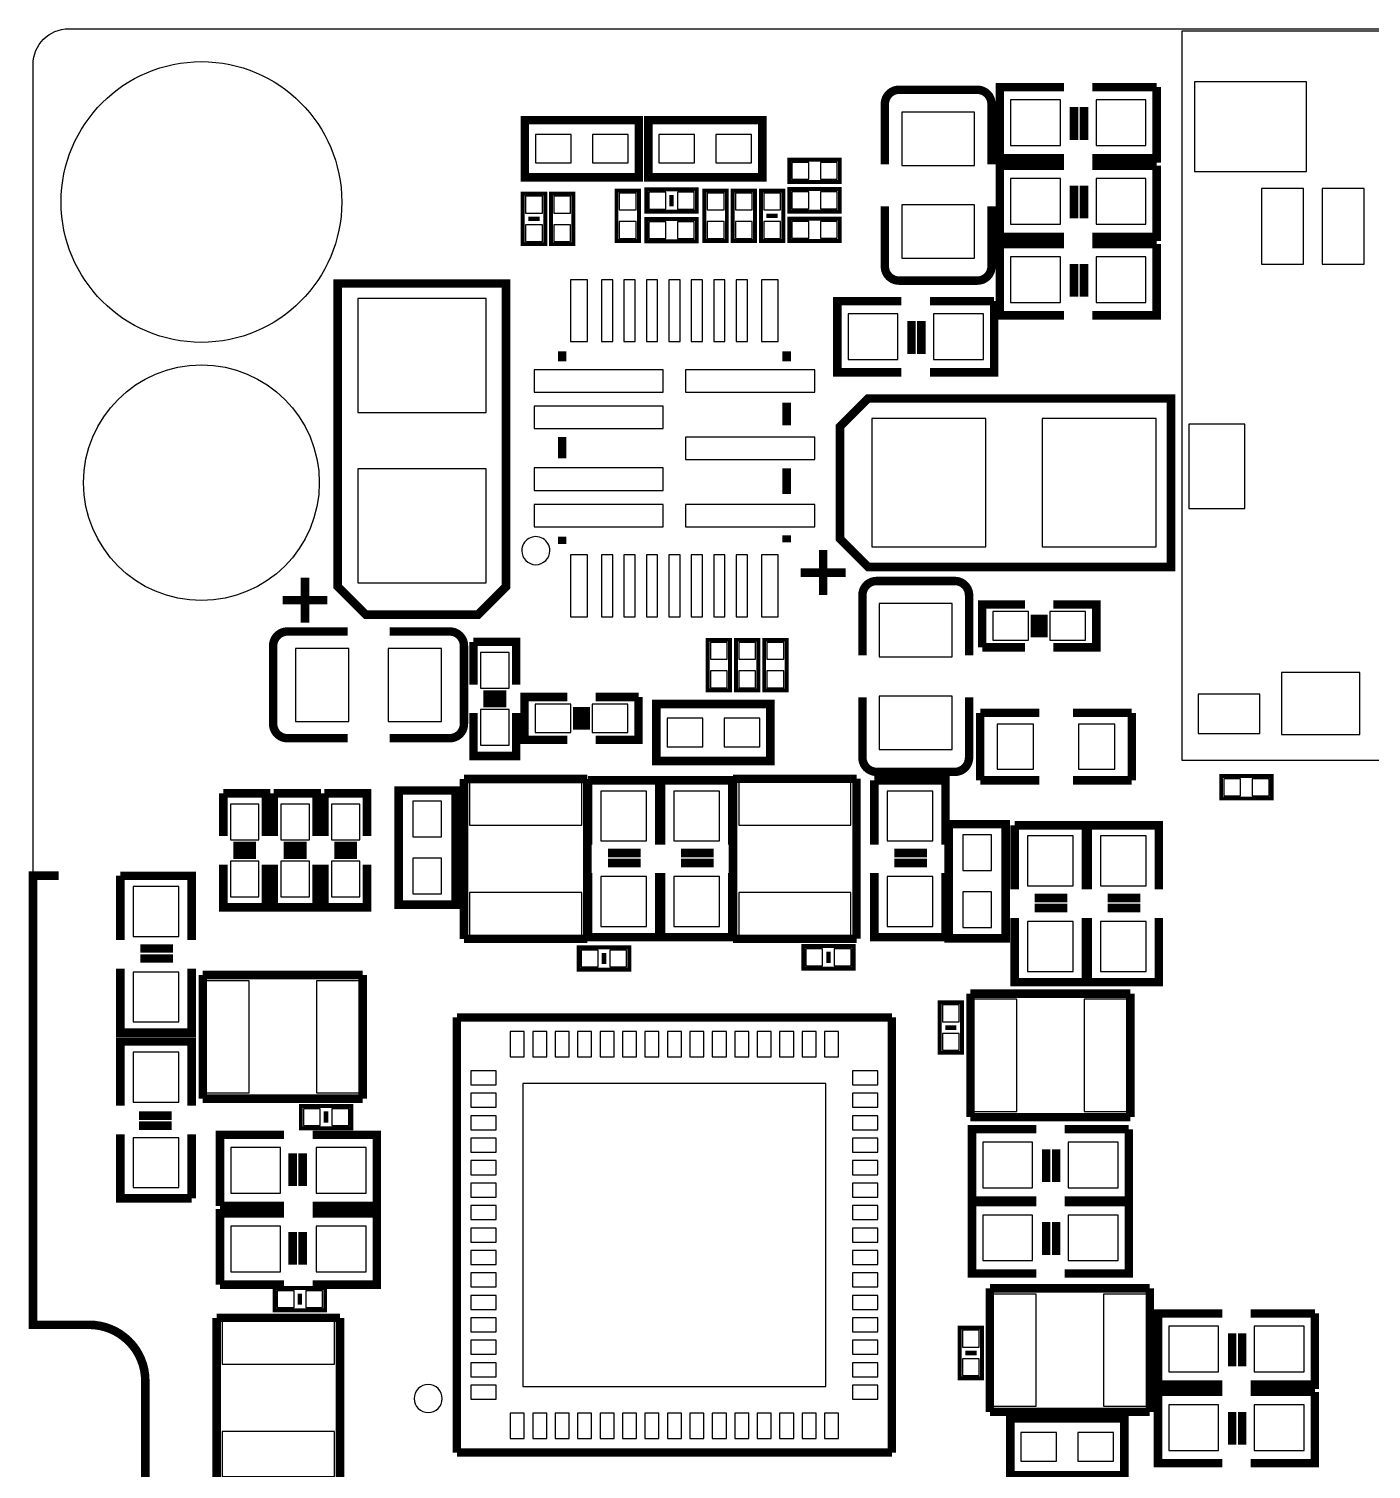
# Model space of a CAD drawing. Extents: x -61 to 349, y -42 to 245.
# Drawn here: x -0.08 to 23.84, y 19.43 to 45.09 of the extents above; entities that cross this region are included whole.
import ezdxf

# ---------------------------------------------------------------- set-up
doc = ezdxf.new("R2010")
doc.units = 0
for name, color, linetype in [('BOARD_GEOMETRY_OUTLINE', 3, 'CONTINUOUS'), ('PACKAGE_GEOMETRY_SILKSCREEN_B', 4, 'CONTINUOUS'), ('PIN_B', 5, 'CONTINUOUS')]:
    doc.layers.add(name, color=color, linetype=linetype)

msp = doc.modelspace()

# ---------------------------------------------------------------- linework, layer by layer
at = {"layer": 'BOARD_GEOMETRY_OUTLINE'}
msp.add_lwpolyline([(68.961, 0), (39.099998, 0), (38.800024, 0.299974), (38.800024, 3.499866, 0.41419), (38.300152, 3.999992, 0.41434), (37.800026, 3.499866), (37.800026, 0.299974), (37.500052, 0), (0.635, 0, -0.414228), (0, 0.635), (0, 17.999964), (0.999998, 17.999964, 0.414225), (1.999996, 18.999962), (1.999996, 20.999958, 0.414215), (0.999998, 21.999956), (0, 21.999956), (0, 43.815), (0, 44.45, -0.414204), (0.635, 45.085), (68.961, 45.085, -0.41233)], format="xyb", dxfattribs=at)
at = {"layer": 'PACKAGE_GEOMETRY_SILKSCREEN_B'}
for points in [[(20.478242, 45.049186), (32.977836, 45.049186)], [(20.478242, 32.048958), (20.478242, 45.049186)], [(32.977836, 32.048958), (20.478242, 32.048958)]]:
    msp.add_lwpolyline(points, dxfattribs=at)
for points, const_width in [([(15.432024, 43.99915, 0.41419), (15.178024, 43.74515)], 0.150114), ([(17.077944, 43.74515, 0.414255), (16.823944, 43.99915)], 0.150114), ([(15.178024, 40.853106, 0.414172), (15.432024, 40.599106)], 0.150114), ([(16.823944, 40.599106, 0.414237), (17.077944, 40.853106)], 0.150114), ([(15.031974, 35.249104, 0.414187), (14.777974, 34.995104)], 0.150114), ([(16.677894, 34.995104, 0.414329), (16.423894, 35.249104)], 0.150114), ([(4.532122, 34.349182, 0.414241), (4.278122, 34.095182)], 0.150114), ([(7.677912, 34.095182, 0.414255), (7.423912, 34.349182)], 0.150114), ([(4.278122, 32.703008, 0.414172), (4.532122, 32.449008)], 0.150114), ([(7.423912, 32.449008, 0.414186), (7.677912, 32.703008)], 0.150114), ([(14.777974, 32.10306, 0.414098), (15.031974, 31.84906)], 0.150114), ([(16.423894, 31.84906, 0.41424), (16.677894, 32.10306)], 0.150114), ([(69.600064, 7.124954), (69.600064, 0.999998), (68.600066, 0), (38.800024, 0), (38.800024, 3.499866, 0.999844), (37.800026, 3.499866), (37.800026, 0), (0.999998, 0), (0, 0.999998), (0, 17.999964), (0.999998, 17.999964, 0.414195), (1.999996, 18.999962), (1.999996, 20.999958, 0.414206), (0.999998, 21.999956), (0, 21.999956), (0, 29.99994), (0.4572, 29.99994)], 0.1524)]:
    msp.add_lwpolyline(points, format="xyb", dxfattribs=dict(at, const_width=const_width))
for points, const_width in [([(16.823944, 43.99915), (15.432024, 43.99915)], 0.150114), ([(18.369026, 44.04614), (17.226026, 44.04614), (17.226026, 42.77614), (18.369026, 42.77614)], 0.1524), ([(20.020026, 44.04614), (18.877026, 44.04614)], 0.1524), ([(18.877026, 42.77614), (20.020026, 42.77614), (20.020026, 44.04614)], 0.1524), ([(15.178024, 43.74515), (15.178024, 42.668952)], 0.150114), ([(17.077944, 43.74515), (17.077944, 42.668952)], 0.150114), ([(18.546826, 43.69054), (18.546826, 43.10634)], 0.1524), ([(18.724626, 43.69054), (18.724626, 43.10634)], 0.1524), ([(10.793984, 43.457114), (8.761984, 43.457114), (8.761984, 42.441114), (10.793984, 42.441114), (10.793984, 43.457114)], 0.1524), ([(10.962132, 42.441114), (12.994132, 42.441114), (12.994132, 43.457114), (10.962132, 43.457114), (10.962132, 42.441114)], 0.1524), ([(13.475462, 42.755566), (13.475462, 42.355516), (14.375638, 42.355516), (14.375638, 42.755566), (13.475462, 42.755566)], 0.070104), ([(18.369026, 42.64914), (17.226026, 42.64914), (17.226026, 41.37914), (18.369026, 41.37914)], 0.1524), ([(20.020026, 42.64914), (18.877026, 42.64914)], 0.1524), ([(18.877026, 41.37914), (20.020026, 41.37914), (20.020026, 42.64914)], 0.1524), ([(18.546826, 42.29354), (18.546826, 41.70934)], 0.1524), ([(18.724626, 42.29354), (18.724626, 41.70934)], 0.1524), ([(8.725408, 41.249092), (9.125458, 41.249092), (9.125458, 42.149268), (8.725408, 42.149268), (8.725408, 41.249092)], 0.070104), ([(9.628886, 42.149268), (9.228836, 42.149268), (9.228836, 41.249092), (9.628886, 41.249092), (9.628886, 42.149268)], 0.070104), ([(10.79627, 42.203624), (10.39622, 42.203624), (10.39622, 41.303702), (10.79627, 41.303702), (10.79627, 42.203624)], 0.070104), ([(11.827256, 41.825418), (11.827256, 42.225468), (10.927334, 42.225468), (10.927334, 41.825418), (11.827256, 41.825418)], 0.070104), ([(11.377422, 42.125392), (11.377422, 41.92524)], 0.08001), ([(12.36218, 42.203624), (11.96213, 42.203624), (11.96213, 41.303702), (12.36218, 41.303702), (12.36218, 42.203624)], 0.070104), ([(12.865354, 42.203624), (12.465304, 42.203624), (12.465304, 41.303702), (12.865354, 41.303702), (12.865354, 42.203624)], 0.070104), ([(12.968478, 41.303702), (13.368528, 41.303702), (13.368528, 42.203624), (12.968478, 42.203624), (12.968478, 41.303702)], 0.070104), ([(14.375638, 41.82999), (14.375638, 42.23004), (13.475462, 42.23004), (13.475462, 41.82999), (14.375638, 41.82999)], 0.070104), ([(15.178024, 40.853106), (15.178024, 41.924478)], 0.150114), ([(17.077944, 40.853106), (17.077944, 41.924478)], 0.150114), ([(9.025636, 41.69918), (8.825484, 41.69918)], 0.08001), ([(11.827256, 41.29913), (11.827256, 41.69918), (10.927334, 41.69918), (10.927334, 41.29913), (11.827256, 41.29913)], 0.070104), ([(13.268452, 41.75379), (13.0683, 41.75379)], 0.08001), ([(13.475462, 41.703752), (13.475462, 41.303702), (14.375638, 41.303702), (14.375638, 41.703752), (13.475462, 41.703752)], 0.070104), ([(18.369026, 41.25214), (17.226026, 41.25214), (17.226026, 39.98214), (18.369026, 39.98214)], 0.1524), ([(20.020026, 41.25214), (18.877026, 41.25214)], 0.1524), ([(18.877026, 39.98214), (20.020026, 39.98214), (20.020026, 41.25214)], 0.1524), ([(18.546826, 40.89654), (18.546826, 40.31234)], 0.1524), ([(18.724626, 40.89654), (18.724626, 40.31234)], 0.1524), ([(8.427974, 35.949128), (8.427974, 40.549068), (5.42798, 40.549068), (5.42798, 35.149028), (5.928106, 34.649156), (7.928102, 34.649156), (8.427974, 35.149028), (8.427974, 35.949128)], 0.1524), ([(15.432024, 40.599106), (16.823944, 40.599106)], 0.150114), ([(15.473934, 40.234108), (14.330934, 40.234108), (14.330934, 38.964108), (15.473934, 38.964108)], 0.1524), ([(17.124934, 40.234108), (15.981934, 40.234108)], 0.1524), ([(15.981934, 38.964108), (17.124934, 38.964108), (17.124934, 40.234108)], 0.1524), ([(15.651734, 39.878508), (15.651734, 39.294308)], 0.1524), ([(15.829534, 39.878508), (15.829534, 39.294308)], 0.1524), ([(9.427972, 39.162228), (9.427972, 39.340028)], 0.1524), ([(13.427964, 39.340028), (13.427964, 39.162228)], 0.1524), ([(13.427964, 38.425628), (13.427964, 38.019228)], 0.1524), ([(15.67815, 35.49904), (20.27809, 35.49904), (20.27809, 38.499034), (14.87805, 38.499034), (14.377924, 37.999162), (14.377924, 35.999166), (14.87805, 35.49904), (15.67815, 35.49904)], 0.1524), ([(9.427972, 37.435028), (9.427972, 37.816028)], 0.1524), ([(13.427964, 37.257228), (13.427964, 36.800028)], 0.1524), ([(9.427972, 35.911028), (9.427972, 36.038028)], 0.1524), ([(13.427964, 36.063428), (13.427964, 35.936428)], 0.1524), ([(14.07795, 34.999168), (14.07795, 35.799268)], 0.1524), ([(13.678154, 35.399218), (14.478, 35.399218)], 0.1524), ([(4.84505, 34.507932), (4.84505, 35.308032)], 0.1524), ([(16.423894, 35.249104), (15.031974, 35.249104)], 0.150114), ([(5.2451, 34.907982), (4.445, 34.907982)], 0.1524), ([(14.777974, 34.995104), (14.777974, 33.923732)], 0.150114), ([(16.677894, 34.995104), (16.677894, 33.923732)], 0.150114), ([(17.674082, 34.830004), (16.912082, 34.830004), (16.912082, 34.068004)], 0.1524), ([(18.182082, 34.068004), (18.944082, 34.068004), (18.944082, 34.830004), (18.182082, 34.830004)], 0.1524), ([(17.851882, 34.245804), (17.851882, 34.652204)], 0.1524), ([(18.004282, 34.245804), (18.004282, 34.652204)], 0.1524), ([(4.532122, 34.349182), (5.60832, 34.349182)], 0.150114), ([(7.423912, 34.349182), (6.35254, 34.349182)], 0.150114), ([(4.278122, 34.095182), (4.278122, 32.703008)], 0.150114), ([(7.677912, 32.703008), (7.677912, 34.095182)], 0.150114), ([(7.847076, 34.165032), (7.847076, 33.403032)], 0.1524), ([(8.609076, 33.403032), (8.609076, 34.165032), (7.847076, 34.165032)], 0.1524), ([(12.420092, 34.201608), (12.020296, 34.201608), (12.020296, 33.301686), (12.420092, 33.301686), (12.420092, 34.201608)], 0.070104), ([(12.923774, 34.201608), (12.523724, 34.201608), (12.523724, 33.301686), (12.923774, 33.301686), (12.923774, 34.201608)], 0.070104), ([(13.427202, 34.201608), (13.027152, 34.201608), (13.027152, 33.301686), (13.427202, 33.301686), (13.427202, 34.201608)], 0.070104), ([(16.912082, 34.068004), (17.674082, 34.068004)], 0.1524), ([(8.024876, 33.225232), (8.431276, 33.225232)], 0.1524), ([(8.024876, 33.072832), (8.431276, 33.072832)], 0.1524), ([(9.518142, 33.18256), (8.756142, 33.18256), (8.756142, 32.42056), (9.518142, 32.42056)], 0.1524), ([(10.788142, 33.18256), (10.026142, 33.18256)], 0.1524), ([(10.026142, 32.42056), (10.788142, 32.42056), (10.788142, 33.18256)], 0.1524), ([(13.138658, 33.05937), (11.106658, 33.05937), (11.106658, 32.04337), (13.138658, 32.04337), (13.138658, 33.05937)], 0.1524), ([(14.777974, 32.10306), (14.777974, 33.179258)], 0.150114), ([(16.677894, 32.10306), (16.677894, 33.179258)], 0.150114), ([(7.847076, 32.895032), (7.847076, 32.133032), (8.609076, 32.133032), (8.609076, 32.895032)], 0.1524), ([(9.695942, 33.00476), (9.695942, 32.59836)], 0.1524), ([(9.848342, 33.00476), (9.848342, 32.59836)], 0.1524), ([(16.878046, 31.6992), (16.878046, 32.899096)], 0.150114), ([(16.878046, 32.899096), (17.928082, 32.899096)], 0.150114), ([(19.578066, 32.899096), (18.52803, 32.899096)], 0.150114), ([(19.578066, 31.6992), (19.578066, 32.899096)], 0.150114), ([(4.532122, 32.449008), (5.60832, 32.449008)], 0.150114), ([(7.423912, 32.449008), (6.35254, 32.449008)], 0.150114), ([(15.031974, 31.84906), (16.423894, 31.84906)], 0.150114), ([(6.513322, 31.516828), (6.513322, 29.484828), (7.529322, 29.484828), (7.529322, 31.516828), (6.513322, 31.516828)], 0.1524), ([(7.678166, 31.724092), (9.877806, 31.724092)], 0.1524), ([(7.678166, 28.874212), (7.678166, 31.724092)], 0.1524), ([(9.877806, 31.724092), (9.877806, 28.874212)], 0.1524), ([(9.887204, 31.69793), (9.887204, 30.55493)], 0.1524), ([(11.157204, 30.55493), (11.157204, 31.69793), (9.887204, 31.69793)], 0.1524), ([(11.187684, 31.69793), (11.187684, 30.55493)], 0.1524), ([(12.457684, 30.55493), (12.457684, 31.69793), (11.187684, 31.69793)], 0.1524), ([(12.473178, 31.725616), (14.672818, 31.725616)], 0.1524), ([(12.473178, 28.87599), (12.473178, 31.725616)], 0.1524), ([(14.672818, 31.725616), (14.672818, 28.87599)], 0.1524), ([(14.98854, 31.69793), (14.98854, 30.55493)], 0.1524), ([(16.25854, 30.55493), (16.25854, 31.69793), (14.98854, 31.69793)], 0.1524), ([(17.928082, 31.6992), (16.878046, 31.6992)], 0.150114), ([(18.52803, 31.6992), (19.578066, 31.6992)], 0.150114), ([(21.170138, 31.774892), (21.170138, 31.374842), (22.07006, 31.374842), (22.07006, 31.774892), (21.170138, 31.774892)], 0.070104), ([(3.38963, 31.46679), (3.38963, 30.70479)], 0.1524), ([(4.15163, 30.70479), (4.15163, 31.46679), (3.38963, 31.46679)], 0.1524), ([(4.289806, 31.46679), (4.289806, 30.70479)], 0.1524), ([(5.051806, 30.70479), (5.051806, 31.46679), (4.289806, 31.46679)], 0.1524), ([(5.189982, 31.46679), (5.189982, 30.70479)], 0.1524), ([(5.951982, 30.70479), (5.951982, 31.46679), (5.189982, 31.46679)], 0.1524), ([(17.331944, 28.884626), (17.331944, 30.916626), (16.315944, 30.916626), (16.315944, 28.884626), (17.331944, 28.884626)], 0.1524), ([(17.48917, 30.897576), (17.48917, 29.754576)], 0.1524), ([(18.75917, 29.754576), (18.75917, 30.897576), (17.48917, 30.897576)], 0.1524), ([(18.78965, 30.897576), (18.78965, 29.754576)], 0.1524), ([(20.05965, 29.754576), (20.05965, 30.897576), (18.78965, 30.897576)], 0.1524), ([(3.56743, 30.52699), (3.97383, 30.52699)], 0.1524), ([(4.467606, 30.52699), (4.874006, 30.52699)], 0.1524), ([(5.367782, 30.52699), (5.774182, 30.52699)], 0.1524), ([(3.56743, 30.37459), (3.97383, 30.37459)], 0.1524), ([(4.467606, 30.37459), (4.874006, 30.37459)], 0.1524), ([(5.367782, 30.37459), (5.774182, 30.37459)], 0.1524), ([(10.242804, 30.40253), (10.827004, 30.40253)], 0.1524), ([(10.242804, 30.22473), (10.827004, 30.22473)], 0.1524), ([(11.543284, 30.40253), (12.127484, 30.40253)], 0.1524), ([(11.543284, 30.22473), (12.127484, 30.22473)], 0.1524), ([(15.34414, 30.40253), (15.92834, 30.40253)], 0.1524), ([(15.34414, 30.22473), (15.92834, 30.22473)], 0.1524), ([(1.554988, 29.9974), (1.554988, 28.8544)], 0.1524), ([(2.824988, 28.8544), (2.824988, 29.9974), (1.554988, 29.9974)], 0.1524), ([(3.38963, 30.19679), (3.38963, 29.43479), (4.15163, 29.43479), (4.15163, 30.19679)], 0.1524), ([(4.289806, 30.19679), (4.289806, 29.43479), (5.051806, 29.43479), (5.051806, 30.19679)], 0.1524), ([(5.189982, 30.19679), (5.189982, 29.43479), (5.951982, 29.43479), (5.951982, 30.19679)], 0.1524), ([(9.887204, 30.04693), (9.887204, 28.90393), (11.157204, 28.90393), (11.157204, 30.04693)], 0.1524), ([(11.187684, 30.04693), (11.187684, 28.90393), (12.457684, 28.90393), (12.457684, 30.04693)], 0.1524), ([(14.98854, 30.04693), (14.98854, 28.90393), (16.25854, 28.90393), (16.25854, 30.04693)], 0.1524), ([(17.84477, 29.602176), (18.42897, 29.602176)], 0.1524), ([(19.14525, 29.602176), (19.72945, 29.602176)], 0.1524), ([(17.48917, 29.246576), (17.48917, 28.103576), (18.75917, 28.103576), (18.75917, 29.246576)], 0.1524), ([(17.84477, 29.424376), (18.42897, 29.424376)], 0.1524), ([(18.78965, 29.246576), (18.78965, 28.103576), (20.05965, 28.103576), (20.05965, 29.246576)], 0.1524), ([(19.14525, 29.424376), (19.72945, 29.424376)], 0.1524), ([(1.910588, 28.702), (2.494788, 28.702)], 0.1524), ([(9.877806, 28.874212), (7.678166, 28.874212)], 0.1524), ([(10.62228, 28.325064), (10.62228, 28.72486), (9.722104, 28.72486), (9.722104, 28.325064), (10.62228, 28.325064)], 0.070104), ([(14.672818, 28.87599), (12.473178, 28.87599)], 0.1524), ([(14.623288, 28.345384), (14.623288, 28.74518), (13.723366, 28.74518), (13.723366, 28.345384), (14.623288, 28.345384)], 0.070104), ([(1.910588, 28.5242), (2.494788, 28.5242)], 0.1524), ([(10.172192, 28.625038), (10.172192, 28.424886)], 0.08001), ([(14.1732, 28.645358), (14.1732, 28.445206)], 0.08001), ([(1.554988, 28.3464), (1.554988, 27.2034), (2.824988, 27.2034), (2.824988, 28.3464)], 0.1524), ([(3.024886, 26.02992), (3.024886, 28.22956)], 0.1524), ([(3.024886, 28.22956), (5.874766, 28.22956)], 0.1524), ([(5.874766, 28.22956), (5.874766, 26.02992)], 0.1524), ([(16.70304, 25.699212), (16.70304, 27.898852)], 0.1524), ([(16.70304, 27.898852), (19.55292, 27.898852)], 0.1524), ([(19.55292, 27.898852), (19.55292, 25.699212)], 0.1524), ([(16.152622, 26.844244), (16.552672, 26.844244), (16.552672, 27.744166), (16.152622, 27.744166), (16.152622, 26.844244)], 0.070104), ([(7.552944, 27.474164), (7.552944, 19.724116)], 0.150114), ([(15.302992, 27.474164), (7.552944, 27.474164)], 0.150114), ([(15.302992, 19.724116), (15.302992, 27.474164)], 0.150114), ([(16.45285, 27.294078), (16.252444, 27.294078)], 0.08001), ([(2.824988, 25.903682), (2.824988, 27.046682), (1.554988, 27.046682), (1.554988, 25.903682)], 0.1524), ([(5.874766, 26.02992), (3.024886, 26.02992)], 0.1524), ([(4.770882, 25.899618), (4.770882, 25.499568), (5.671058, 25.499568), (5.671058, 25.899618), (4.770882, 25.899618)], 0.070104), ([(2.469388, 25.725882), (1.885188, 25.725882)], 0.1524), ([(5.22097, 25.599644), (5.22097, 25.799796)], 0.08001), ([(19.55292, 25.699212), (16.70304, 25.699212)], 0.1524), ([(1.554988, 25.395682), (1.554988, 24.252682), (2.824988, 24.252682)], 0.1524), ([(2.469388, 25.548082), (1.885188, 25.548082)], 0.1524), ([(2.824988, 24.252682), (2.824988, 25.395682)], 0.1524), ([(4.473956, 25.384252), (3.330956, 25.384252), (3.330956, 24.114252)], 0.1524), ([(4.981956, 24.114252), (6.124956, 24.114252), (6.124956, 25.384252), (4.981956, 25.384252)], 0.1524), ([(17.87398, 25.484074), (16.73098, 25.484074), (16.73098, 24.214074), (17.87398, 24.214074)], 0.1524), ([(19.52498, 25.484074), (18.38198, 25.484074)], 0.1524), ([(18.38198, 24.214074), (19.52498, 24.214074), (19.52498, 25.484074)], 0.1524), ([(18.05178, 25.128474), (18.05178, 24.544274)], 0.1524), ([(18.22958, 25.128474), (18.22958, 24.544274)], 0.1524), ([(4.626356, 24.469852), (4.626356, 25.054052)], 0.1524), ([(4.804156, 24.469852), (4.804156, 25.054052)], 0.1524), ([(3.330956, 24.114252), (4.473956, 24.114252)], 0.1524), ([(17.87398, 24.184102), (16.73098, 24.184102), (16.73098, 22.914102), (17.87398, 22.914102)], 0.1524), ([(19.52498, 24.184102), (18.38198, 24.184102)], 0.1524), ([(18.38198, 22.914102), (19.52498, 22.914102), (19.52498, 24.184102)], 0.1524), ([(4.473956, 23.984458), (3.330956, 23.984458), (3.330956, 22.714458)], 0.1524), ([(4.981956, 22.714458), (6.124956, 22.714458), (6.124956, 23.984458), (4.981956, 23.984458)], 0.1524), ([(18.05178, 23.828502), (18.05178, 23.244302)], 0.1524), ([(18.22958, 23.828502), (18.22958, 23.244302)], 0.1524), ([(4.626356, 23.070058), (4.626356, 23.654258)], 0.1524), ([(4.804156, 23.070058), (4.804156, 23.654258)], 0.1524), ([(3.330956, 22.714458), (4.473956, 22.714458)], 0.1524), ([(5.204714, 22.256242), (5.204714, 22.656038), (4.304538, 22.656038), (4.304538, 22.256242), (5.204714, 22.256242)], 0.070104), ([(4.754626, 22.556216), (4.754626, 22.356064)], 0.08001), ([(17.049242, 20.448778), (17.049242, 22.648418)], 0.1524), ([(17.049242, 22.648418), (19.899122, 22.648418)], 0.1524), ([(19.899122, 22.648418), (19.899122, 20.448778)], 0.1524), ([(3.271012, 19.27352), (3.271012, 22.1234)], 0.1524), ([(3.271012, 22.1234), (5.470652, 22.1234)], 0.1524), ([(5.470652, 22.1234), (5.470652, 19.27352)], 0.1524), ([(21.188426, 22.20214), (20.045426, 22.20214), (20.045426, 20.93214), (21.188426, 20.93214)], 0.1524), ([(22.839426, 22.20214), (21.696426, 22.20214)], 0.1524), ([(21.696426, 20.93214), (22.839426, 20.93214), (22.839426, 22.20214)], 0.1524), ([(16.911066, 21.948648), (16.51127, 21.948648), (16.51127, 21.048472), (16.911066, 21.048472), (16.911066, 21.948648)], 0.070104), ([(21.366226, 21.84654), (21.366226, 21.26234)], 0.1524), ([(21.544026, 21.84654), (21.544026, 21.26234)], 0.1524), ([(16.611092, 21.49856), (16.811244, 21.49856)], 0.08001), ([(21.188426, 20.80514), (20.045426, 20.80514), (20.045426, 19.53514), (21.188426, 19.53514)], 0.1524), ([(22.839426, 20.80514), (21.696426, 20.80514)], 0.1524), ([(21.696426, 19.53514), (22.839426, 19.53514), (22.839426, 20.80514)], 0.1524), ([(21.366226, 20.44954), (21.366226, 19.86534)], 0.1524), ([(21.544026, 20.44954), (21.544026, 19.86534)], 0.1524), ([(19.899122, 20.448778), (17.049242, 20.448778)], 0.1524), ([(17.412462, 19.318224), (19.444462, 19.318224), (19.444462, 20.334224), (17.412462, 20.334224), (17.412462, 19.318224)], 0.1524), ([(7.552944, 19.724116), (15.302992, 19.724116)], 0.150114)]:
    msp.add_lwpolyline(points, dxfattribs=dict(at, const_width=const_width))
for points in [[(9.208262, 35.789108, 1), (8.708074, 35.788948, 1)], [(7.290562, 20.686522, 1), (6.790374, 20.686758, 1)]]:
    msp.add_lwpolyline(points, format="xyb", close=True, dxfattribs=at)
at = {"layer": 'PIN_B'}
for points in [[(20.693126, 44.141771), (20.693126, 42.541825), (22.693122, 42.541825), (22.693122, 44.141771)], [(18.305526, 43.00474), (18.305526, 43.81754), (17.416526, 43.81754), (17.416526, 43.00474)], [(19.829526, 43.00474), (19.829526, 43.81754), (18.940526, 43.81754), (18.940526, 43.00474)], [(15.477998, 42.64914), (16.77797, 42.64914), (16.77797, 43.5991), (15.477998, 43.5991)], [(9.587484, 42.695114), (9.587484, 43.203114), (8.952484, 43.203114), (8.952484, 42.695114)], [(10.603484, 42.695114), (10.603484, 43.203114), (9.968484, 43.203114), (9.968484, 42.695114)], [(11.152632, 43.203114), (11.152632, 42.695114), (11.787632, 42.695114), (11.787632, 43.203114)], [(12.168632, 43.203114), (12.168632, 42.695114), (12.803632, 42.695114), (12.803632, 43.203114)], [(13.521563, 42.705401), (13.521563, 42.405427), (13.821537, 42.405427), (13.821537, 42.705401)], [(14.029563, 42.705401), (14.029563, 42.405427), (14.329537, 42.405427), (14.329537, 42.705401)], [(18.305526, 41.60774), (18.305526, 42.42054), (17.416526, 42.42054), (17.416526, 41.60774)], [(19.829526, 41.60774), (19.829526, 42.42054), (18.940526, 42.42054), (18.940526, 41.60774)], [(8.775573, 41.803193), (9.075547, 41.803193), (9.075547, 42.103167), (8.775573, 42.103167)], [(9.578721, 42.103167), (9.278747, 42.103167), (9.278747, 41.803193), (9.578721, 41.803193)], [(10.746105, 42.157777), (10.446131, 42.157777), (10.446131, 41.857803), (10.746105, 41.857803)], [(11.273536, 41.875202), (11.273536, 42.175176), (10.973562, 42.175176), (10.973562, 41.875202)], [(11.781536, 41.875202), (11.781536, 42.175176), (11.481562, 42.175176), (11.481562, 41.875202)], [(12.312015, 42.157777), (12.012041, 42.157777), (12.012041, 41.857803), (12.312015, 41.857803)], [(12.815189, 42.157777), (12.515215, 42.157777), (12.515215, 41.857803), (12.815189, 41.857803)], [(13.018389, 41.857803), (13.318363, 41.857803), (13.318363, 42.157777), (13.018389, 42.157777)], [(13.821664, 41.879774), (13.821664, 42.179748), (13.52169, 42.179748), (13.52169, 41.879774)], [(14.329664, 41.879774), (14.329664, 42.179748), (14.02969, 42.179748), (14.02969, 41.879774)], [(21.888069, 42.241597), (21.888069, 40.891587), (22.638131, 40.891587), (22.638131, 42.241597)], [(22.968077, 42.241597), (22.968077, 40.891587), (23.718139, 40.891587), (23.718139, 42.241597)], [(15.477998, 40.999156), (16.77797, 40.999156), (16.77797, 41.949116), (15.477998, 41.949116)], [(8.775573, 41.295193), (9.075547, 41.295193), (9.075547, 41.595167), (8.775573, 41.595167)], [(9.578721, 41.595167), (9.278747, 41.595167), (9.278747, 41.295193), (9.578721, 41.295193)], [(10.746105, 41.649777), (10.446131, 41.649777), (10.446131, 41.349803), (10.746105, 41.349803)], [(11.273536, 41.348914), (11.273536, 41.648888), (10.973562, 41.648888), (10.973562, 41.348914)], [(11.781536, 41.348914), (11.781536, 41.648888), (11.481562, 41.648888), (11.481562, 41.348914)], [(12.312015, 41.649777), (12.012041, 41.649777), (12.012041, 41.349803), (12.312015, 41.349803)], [(12.815189, 41.649777), (12.515215, 41.649777), (12.515215, 41.349803), (12.815189, 41.349803)], [(13.018389, 41.349803), (13.318363, 41.349803), (13.318363, 41.649777), (13.018389, 41.649777)], [(13.521563, 41.653587), (13.521563, 41.353613), (13.821537, 41.353613), (13.821537, 41.653587)], [(14.029563, 41.653587), (14.029563, 41.353613), (14.329537, 41.353613), (14.329537, 41.653587)], [(18.305526, 40.21074), (18.305526, 41.02354), (17.416526, 41.02354), (17.416526, 40.21074)], [(19.829526, 40.21074), (19.829526, 41.02354), (18.940526, 41.02354), (18.940526, 40.21074)], [(9.577959, 40.612949), (9.577959, 39.512875), (9.877933, 39.512875), (9.877933, 40.612949)], [(10.128123, 40.612949), (10.128123, 39.512875), (10.328021, 39.512875), (10.328021, 40.612949)], [(10.527919, 40.612949), (10.527919, 39.512875), (10.727817, 39.512875), (10.727817, 40.612949)], [(10.927969, 40.612949), (10.927969, 39.512875), (11.127867, 39.512875), (11.127867, 40.612949)], [(11.328019, 40.612949), (11.328019, 39.512875), (11.527917, 39.512875), (11.527917, 40.612949)], [(11.728069, 40.612949), (11.728069, 39.512875), (11.927967, 39.512875), (11.927967, 40.612949)], [(12.128119, 40.612949), (12.128119, 39.512875), (12.328017, 39.512875), (12.328017, 40.612949)], [(12.527915, 40.612949), (12.527915, 39.512875), (12.727813, 39.512875), (12.727813, 40.612949)], [(12.977749, 40.612949), (12.977749, 39.512875), (13.277723, 39.512875), (13.277723, 40.612949)], [(5.785104, 38.249098), (8.071104, 38.249098), (8.071104, 40.281098), (5.785104, 40.281098)], [(15.410434, 39.192708), (15.410434, 40.005508), (14.521434, 40.005508), (14.521434, 39.192708)], [(16.934434, 39.192708), (16.934434, 40.005508), (16.045434, 40.005508), (16.045434, 39.192708)], [(11.22807, 38.612572), (11.22807, 39.012622), (8.9281, 39.012622), (8.9281, 38.612572)], [(11.627993, 39.012749), (11.627993, 38.612699), (13.927963, 38.612699), (13.927963, 39.012749)], [(11.22807, 37.962586), (11.22807, 38.362636), (8.9281, 38.362636), (8.9281, 37.962586)], [(14.946122, 38.142164), (14.946122, 35.856164), (16.978122, 35.856164), (16.978122, 38.142164)], [(17.977866, 38.142164), (17.977866, 35.856164), (20.009866, 35.856164), (20.009866, 38.142164)], [(20.594193, 38.041834), (20.594193, 36.54171), (21.594191, 36.54171), (21.594191, 38.041834)], [(11.627993, 37.812853), (11.627993, 37.412803), (13.927963, 37.412803), (13.927963, 37.812853)], [(5.785104, 35.217354), (8.071104, 35.217354), (8.071104, 37.249354), (5.785104, 37.249354)], [(11.22807, 36.862766), (11.22807, 37.262816), (8.9281, 37.262816), (8.9281, 36.862766)], [(11.22807, 36.21278), (11.22807, 36.61283), (8.9281, 36.61283), (8.9281, 36.21278)], [(11.627993, 36.612957), (11.627993, 36.212907), (13.927963, 36.212907), (13.927963, 36.612957)], [(9.577705, 35.712781), (9.577705, 34.612707), (9.877679, 34.612707), (9.877679, 35.712781)], [(10.127869, 35.712781), (10.127869, 34.612707), (10.327767, 34.612707), (10.327767, 35.712781)], [(10.527919, 35.712781), (10.527919, 34.612707), (10.727817, 34.612707), (10.727817, 35.712781)], [(10.927715, 35.712781), (10.927715, 34.612707), (11.127613, 34.612707), (11.127613, 35.712781)], [(11.327765, 35.712781), (11.327765, 34.612707), (11.527663, 34.612707), (11.527663, 35.712781)], [(11.727815, 35.712781), (11.727815, 34.612707), (11.927713, 34.612707), (11.927713, 35.712781)], [(12.127865, 35.712781), (12.127865, 34.612707), (12.327763, 34.612707), (12.327763, 35.712781)], [(12.527915, 35.712781), (12.527915, 34.612707), (12.727813, 34.612707), (12.727813, 35.712781)], [(12.978003, 35.712781), (12.978003, 34.612707), (13.277977, 34.612707), (13.277977, 35.712781)], [(16.37792, 34.849054), (15.077948, 34.849054), (15.077948, 33.899094), (16.37792, 33.899094)], [(17.102582, 34.703004), (17.102582, 34.195004), (17.737582, 34.195004), (17.737582, 34.703004)], [(18.118582, 34.703004), (18.118582, 34.195004), (18.753582, 34.195004), (18.753582, 34.703004)], [(12.370181, 34.155761), (12.070207, 34.155761), (12.070207, 33.855787), (12.370181, 33.855787)], [(12.873609, 34.155761), (12.573635, 34.155761), (12.573635, 33.855787), (12.873609, 33.855787)], [(13.377037, 34.155761), (13.077063, 34.155761), (13.077063, 33.855787), (13.377037, 33.855787)], [(5.627878, 32.749236), (5.627878, 34.049208), (4.677918, 34.049208), (4.677918, 32.749236)], [(7.277862, 32.749236), (7.277862, 34.049208), (6.327902, 34.049208), (6.327902, 32.749236)], [(8.482076, 33.974532), (7.974076, 33.974532), (7.974076, 33.339532), (8.482076, 33.339532)], [(12.370181, 33.647761), (12.070207, 33.647761), (12.070207, 33.347787), (12.370181, 33.347787)], [(12.873609, 33.647761), (12.573635, 33.647761), (12.573635, 33.347787), (12.873609, 33.347787)], [(13.377037, 33.647761), (13.077063, 33.647761), (13.077063, 33.347787), (13.377037, 33.347787)], [(22.243034, 33.616773), (22.243034, 32.516699), (23.643082, 32.516699), (23.643082, 33.616773)], [(16.37792, 33.19907), (15.077948, 33.19907), (15.077948, 32.24911), (16.37792, 32.24911)], [(20.761071, 33.231582), (20.761071, 32.531558), (21.861145, 32.531558), (21.861145, 33.231582)], [(8.482076, 32.958532), (7.974076, 32.958532), (7.974076, 32.323532), (8.482076, 32.323532)], [(9.581642, 32.54756), (9.581642, 33.05556), (8.946642, 33.05556), (8.946642, 32.54756)], [(10.597642, 32.54756), (10.597642, 33.05556), (9.962642, 33.05556), (9.962642, 32.54756)], [(11.932158, 32.29737), (11.932158, 32.80537), (11.297158, 32.80537), (11.297158, 32.29737)], [(12.948158, 32.29737), (12.948158, 32.80537), (12.313158, 32.80537), (12.313158, 32.29737)], [(17.178147, 32.699198), (17.178147, 31.899098), (17.828133, 31.899098), (17.828133, 32.699198)], [(18.627979, 32.699198), (18.627979, 31.899098), (19.277965, 31.899098), (19.277965, 32.699198)], [(7.778496, 30.899862), (9.777476, 30.899862), (9.777476, 31.699962), (7.778496, 31.699962)], [(12.573508, 30.90164), (14.572488, 30.90164), (14.572488, 31.70174), (12.573508, 31.70174)], [(21.216239, 31.724727), (21.216239, 31.424753), (21.516213, 31.424753), (21.516213, 31.724727)], [(21.724239, 31.724727), (21.724239, 31.424753), (22.024213, 31.424753), (22.024213, 31.724727)], [(7.275322, 31.326328), (6.767322, 31.326328), (6.767322, 30.691328), (7.275322, 30.691328)], [(10.928604, 31.50743), (10.115804, 31.50743), (10.115804, 30.61843), (10.928604, 30.61843)], [(12.229084, 31.50743), (11.416284, 31.50743), (11.416284, 30.61843), (12.229084, 30.61843)], [(16.02994, 31.50743), (15.21714, 31.50743), (15.21714, 30.61843), (16.02994, 30.61843)], [(4.02463, 31.27629), (3.51663, 31.27629), (3.51663, 30.64129), (4.02463, 30.64129)], [(4.924806, 31.27629), (4.416806, 31.27629), (4.416806, 30.64129), (4.924806, 30.64129)], [(5.824982, 31.27629), (5.316982, 31.27629), (5.316982, 30.64129), (5.824982, 30.64129)], [(16.569944, 30.091126), (17.077944, 30.091126), (17.077944, 30.726126), (16.569944, 30.726126)], [(18.53057, 30.707076), (17.71777, 30.707076), (17.71777, 29.818076), (18.53057, 29.818076)], [(19.83105, 30.707076), (19.01825, 30.707076), (19.01825, 29.818076), (19.83105, 29.818076)], [(7.275322, 30.310328), (6.767322, 30.310328), (6.767322, 29.675328), (7.275322, 29.675328)], [(4.02463, 30.26029), (3.51663, 30.26029), (3.51663, 29.62529), (4.02463, 29.62529)], [(4.924806, 30.26029), (4.416806, 30.26029), (4.416806, 29.62529), (4.924806, 29.62529)], [(5.824982, 30.26029), (5.316982, 30.26029), (5.316982, 29.62529), (5.824982, 29.62529)], [(2.596388, 29.8069), (1.783588, 29.8069), (1.783588, 28.9179), (2.596388, 28.9179)], [(10.928604, 29.98343), (10.115804, 29.98343), (10.115804, 29.09443), (10.928604, 29.09443)], [(12.229084, 29.98343), (11.416284, 29.98343), (11.416284, 29.09443), (12.229084, 29.09443)], [(16.02994, 29.98343), (15.21714, 29.98343), (15.21714, 29.09443), (16.02994, 29.09443)], [(7.778496, 28.898342), (9.777476, 28.898342), (9.777476, 29.698442), (7.778496, 29.698442)], [(12.573508, 28.90012), (14.572488, 28.90012), (14.572488, 29.70022), (12.573508, 29.70022)], [(16.569944, 29.075126), (17.077944, 29.075126), (17.077944, 29.710126), (16.569944, 29.710126)], [(18.53057, 29.183076), (17.71777, 29.183076), (17.71777, 28.294076), (18.53057, 28.294076)], [(19.83105, 29.183076), (19.01825, 29.183076), (19.01825, 28.294076), (19.83105, 28.294076)], [(10.068306, 28.374848), (10.068306, 28.674822), (9.768332, 28.674822), (9.768332, 28.374848)], [(10.576306, 28.374848), (10.576306, 28.674822), (10.276332, 28.674822), (10.276332, 28.374848)], [(14.069314, 28.395168), (14.069314, 28.695142), (13.76934, 28.695142), (13.76934, 28.395168)], [(14.577314, 28.395168), (14.577314, 28.695142), (14.27734, 28.695142), (14.27734, 28.395168)], [(2.596388, 28.2829), (1.783588, 28.2829), (1.783588, 27.3939), (2.596388, 27.3939)], [(3.849116, 26.13025), (3.849116, 28.12923), (3.049016, 28.12923), (3.049016, 26.13025)], [(5.850636, 26.13025), (5.850636, 28.12923), (5.050536, 28.12923), (5.050536, 26.13025)], [(16.72717, 27.798522), (16.72717, 25.799542), (17.52727, 25.799542), (17.52727, 27.798522)], [(18.72869, 27.798522), (18.72869, 25.799542), (19.52879, 25.799542), (19.52879, 27.798522)], [(16.202533, 27.398091), (16.502507, 27.398091), (16.502507, 27.698065), (16.202533, 27.698065)], [(8.502904, 27.224228), (8.502904, 26.77414), (8.75284, 26.77414), (8.75284, 27.224228)], [(8.902954, 27.224228), (8.902954, 26.77414), (9.15289, 26.77414), (9.15289, 27.224228)], [(9.303004, 27.224228), (9.303004, 26.77414), (9.55294, 26.77414), (9.55294, 27.224228)], [(9.703054, 27.224228), (9.703054, 26.77414), (9.95299, 26.77414), (9.95299, 27.224228)], [(10.103104, 27.224228), (10.103104, 26.77414), (10.35304, 26.77414), (10.35304, 27.224228)], [(10.5029, 27.224228), (10.5029, 26.77414), (10.752836, 26.77414), (10.752836, 27.224228)], [(10.90295, 27.224228), (10.90295, 26.77414), (11.152886, 26.77414), (11.152886, 27.224228)], [(11.303, 27.224228), (11.303, 26.77414), (11.552936, 26.77414), (11.552936, 27.224228)], [(11.70305, 27.224228), (11.70305, 26.77414), (11.952986, 26.77414), (11.952986, 27.224228)], [(12.1031, 27.224228), (12.1031, 26.77414), (12.353036, 26.77414), (12.353036, 27.224228)], [(12.502896, 27.224228), (12.502896, 26.77414), (12.752832, 26.77414), (12.752832, 27.224228)], [(12.902946, 27.224228), (12.902946, 26.77414), (13.152882, 26.77414), (13.152882, 27.224228)], [(13.302996, 27.224228), (13.302996, 26.77414), (13.552932, 26.77414), (13.552932, 27.224228)], [(13.703046, 27.224228), (13.703046, 26.77414), (13.952982, 26.77414), (13.952982, 27.224228)], [(14.103096, 27.224228), (14.103096, 26.77414), (14.353032, 26.77414), (14.353032, 27.224228)], [(16.202533, 26.890091), (16.502507, 26.890091), (16.502507, 27.190065), (16.202533, 27.190065)], [(1.783588, 25.967182), (2.596388, 25.967182), (2.596388, 26.856182), (1.783588, 26.856182)], [(8.252968, 26.524204), (7.80288, 26.524204), (7.80288, 26.274268), (8.252968, 26.274268)], [(15.053056, 26.524204), (14.602968, 26.524204), (14.602968, 26.274268), (15.053056, 26.274268)], [(8.727948, 26.29916), (8.727948, 20.89912), (14.127988, 20.89912), (14.127988, 26.29916)], [(8.252968, 26.124154), (7.80288, 26.124154), (7.80288, 25.874218), (8.252968, 25.874218)], [(15.053056, 26.124154), (14.602968, 26.124154), (14.602968, 25.874218), (15.053056, 25.874218)], [(4.816983, 25.849707), (4.816983, 25.549733), (5.116957, 25.549733), (5.116957, 25.849707)], [(5.324983, 25.849707), (5.324983, 25.549733), (5.624957, 25.549733), (5.624957, 25.849707)], [(8.252968, 25.724104), (7.80288, 25.724104), (7.80288, 25.474168), (8.252968, 25.474168)], [(15.053056, 25.724104), (14.602968, 25.724104), (14.602968, 25.474168), (15.053056, 25.474168)], [(1.783588, 24.443182), (2.596388, 24.443182), (2.596388, 25.332182), (1.783588, 25.332182)], [(3.521456, 25.155652), (3.521456, 24.342852), (4.410456, 24.342852), (4.410456, 25.155652)], [(5.045456, 25.155652), (5.045456, 24.342852), (5.934456, 24.342852), (5.934456, 25.155652)], [(8.252968, 25.324054), (7.80288, 25.324054), (7.80288, 25.074118), (8.252968, 25.074118)], [(15.053056, 25.324054), (14.602968, 25.324054), (14.602968, 25.074118), (15.053056, 25.074118)], [(17.81048, 24.442674), (17.81048, 25.255474), (16.92148, 25.255474), (16.92148, 24.442674)], [(19.33448, 24.442674), (19.33448, 25.255474), (18.44548, 25.255474), (18.44548, 24.442674)], [(8.252968, 24.924004), (7.80288, 24.924004), (7.80288, 24.674068), (8.252968, 24.674068)], [(15.053056, 24.924004), (14.602968, 24.924004), (14.602968, 24.674068), (15.053056, 24.674068)], [(8.252968, 24.524208), (7.80288, 24.524208), (7.80288, 24.274272), (8.252968, 24.274272)], [(15.053056, 24.524208), (14.602968, 24.524208), (14.602968, 24.274272), (15.053056, 24.274272)], [(8.252968, 24.124158), (7.80288, 24.124158), (7.80288, 23.874222), (8.252968, 23.874222)], [(15.053056, 24.124158), (14.602968, 24.124158), (14.602968, 23.874222), (15.053056, 23.874222)], [(17.81048, 23.142702), (17.81048, 23.955502), (16.92148, 23.955502), (16.92148, 23.142702)], [(19.33448, 23.142702), (19.33448, 23.955502), (18.44548, 23.955502), (18.44548, 23.142702)], [(3.521456, 23.755858), (3.521456, 22.943058), (4.410456, 22.943058), (4.410456, 23.755858)], [(5.045456, 23.755858), (5.045456, 22.943058), (5.934456, 22.943058), (5.934456, 23.755858)], [(8.252968, 23.724108), (7.80288, 23.724108), (7.80288, 23.474172), (8.252968, 23.474172)], [(15.053056, 23.724108), (14.602968, 23.724108), (14.602968, 23.474172), (15.053056, 23.474172)], [(8.252968, 23.324058), (7.80288, 23.324058), (7.80288, 23.074122), (8.252968, 23.074122)], [(15.053056, 23.324058), (14.602968, 23.324058), (14.602968, 23.074122), (15.053056, 23.074122)], [(8.252968, 22.924008), (7.80288, 22.924008), (7.80288, 22.674072), (8.252968, 22.674072)], [(15.053056, 22.924008), (14.602968, 22.924008), (14.602968, 22.674072), (15.053056, 22.674072)], [(4.65074, 22.306026), (4.65074, 22.606), (4.350766, 22.606), (4.350766, 22.306026)], [(5.15874, 22.306026), (5.15874, 22.606), (4.858766, 22.606), (4.858766, 22.306026)], [(8.252968, 22.524212), (7.80288, 22.524212), (7.80288, 22.274276), (8.252968, 22.274276)], [(15.053056, 22.524212), (14.602968, 22.524212), (14.602968, 22.274276), (15.053056, 22.274276)], [(17.073372, 22.548088), (17.073372, 20.549108), (17.873472, 20.549108), (17.873472, 22.548088)], [(19.074892, 22.548088), (19.074892, 20.549108), (19.874992, 20.549108), (19.874992, 22.548088)], [(5.370322, 22.09927), (3.371342, 22.09927), (3.371342, 21.29917), (5.370322, 21.29917)], [(8.252968, 22.124162), (7.80288, 22.124162), (7.80288, 21.874226), (8.252968, 21.874226)], [(15.053056, 22.124162), (14.602968, 22.124162), (14.602968, 21.874226), (15.053056, 21.874226)], [(16.861155, 21.902547), (16.561181, 21.902547), (16.561181, 21.602573), (16.861155, 21.602573)], [(21.124926, 21.16074), (21.124926, 21.97354), (20.235926, 21.97354), (20.235926, 21.16074)], [(22.648926, 21.16074), (22.648926, 21.97354), (21.759926, 21.97354), (21.759926, 21.16074)], [(8.252968, 21.724112), (7.80288, 21.724112), (7.80288, 21.474176), (8.252968, 21.474176)], [(15.053056, 21.724112), (14.602968, 21.724112), (14.602968, 21.474176), (15.053056, 21.474176)], [(8.252968, 21.324062), (7.80288, 21.324062), (7.80288, 21.074126), (8.252968, 21.074126)], [(15.053056, 21.324062), (14.602968, 21.324062), (14.602968, 21.074126), (15.053056, 21.074126)], [(16.861155, 21.394547), (16.561181, 21.394547), (16.561181, 21.094573), (16.861155, 21.094573)], [(8.252968, 20.924012), (7.80288, 20.924012), (7.80288, 20.674076), (8.252968, 20.674076)], [(15.053056, 20.924012), (14.602968, 20.924012), (14.602968, 20.674076), (15.053056, 20.674076)], [(21.124926, 19.76374), (21.124926, 20.57654), (20.235926, 20.57654), (20.235926, 19.76374)], [(22.648926, 19.76374), (22.648926, 20.57654), (21.759926, 20.57654), (21.759926, 19.76374)], [(8.502904, 20.42414), (8.502904, 19.974052), (8.75284, 19.974052), (8.75284, 20.42414)], [(8.902954, 20.42414), (8.902954, 19.974052), (9.15289, 19.974052), (9.15289, 20.42414)], [(9.303004, 20.42414), (9.303004, 19.974052), (9.55294, 19.974052), (9.55294, 20.42414)], [(9.703054, 20.42414), (9.703054, 19.974052), (9.95299, 19.974052), (9.95299, 20.42414)], [(10.103104, 20.42414), (10.103104, 19.974052), (10.35304, 19.974052), (10.35304, 20.42414)], [(10.5029, 20.42414), (10.5029, 19.974052), (10.752836, 19.974052), (10.752836, 20.42414)], [(10.90295, 20.42414), (10.90295, 19.974052), (11.152886, 19.974052), (11.152886, 20.42414)], [(11.303, 20.42414), (11.303, 19.974052), (11.552936, 19.974052), (11.552936, 20.42414)], [(11.70305, 20.42414), (11.70305, 19.974052), (11.952986, 19.974052), (11.952986, 20.42414)], [(12.1031, 20.42414), (12.1031, 19.974052), (12.353036, 19.974052), (12.353036, 20.42414)], [(12.502896, 20.42414), (12.502896, 19.974052), (12.752832, 19.974052), (12.752832, 20.42414)], [(12.902946, 20.42414), (12.902946, 19.974052), (13.152882, 19.974052), (13.152882, 20.42414)], [(13.302996, 20.42414), (13.302996, 19.974052), (13.552932, 19.974052), (13.552932, 20.42414)], [(13.703046, 20.42414), (13.703046, 19.974052), (13.952982, 19.974052), (13.952982, 20.42414)], [(14.103096, 20.42414), (14.103096, 19.974052), (14.353032, 19.974052), (14.353032, 20.42414)], [(5.370322, 20.09775), (3.371342, 20.09775), (3.371342, 19.29765), (5.370322, 19.29765)], [(17.602962, 20.080224), (17.602962, 19.572224), (18.237962, 19.572224), (18.237962, 20.080224)], [(18.618962, 20.080224), (18.618962, 19.572224), (19.253962, 19.572224), (19.253962, 20.080224)]]:
    msp.add_lwpolyline(points, close=True, dxfattribs=at)
for centre, radius in [((2.999994, 41.999916), 2.499995), ((2.999994, 36.999926), 2.099945)]:
    msp.add_circle(centre, radius, dxfattribs=at)

doc.saveas('drawing.dxf')
